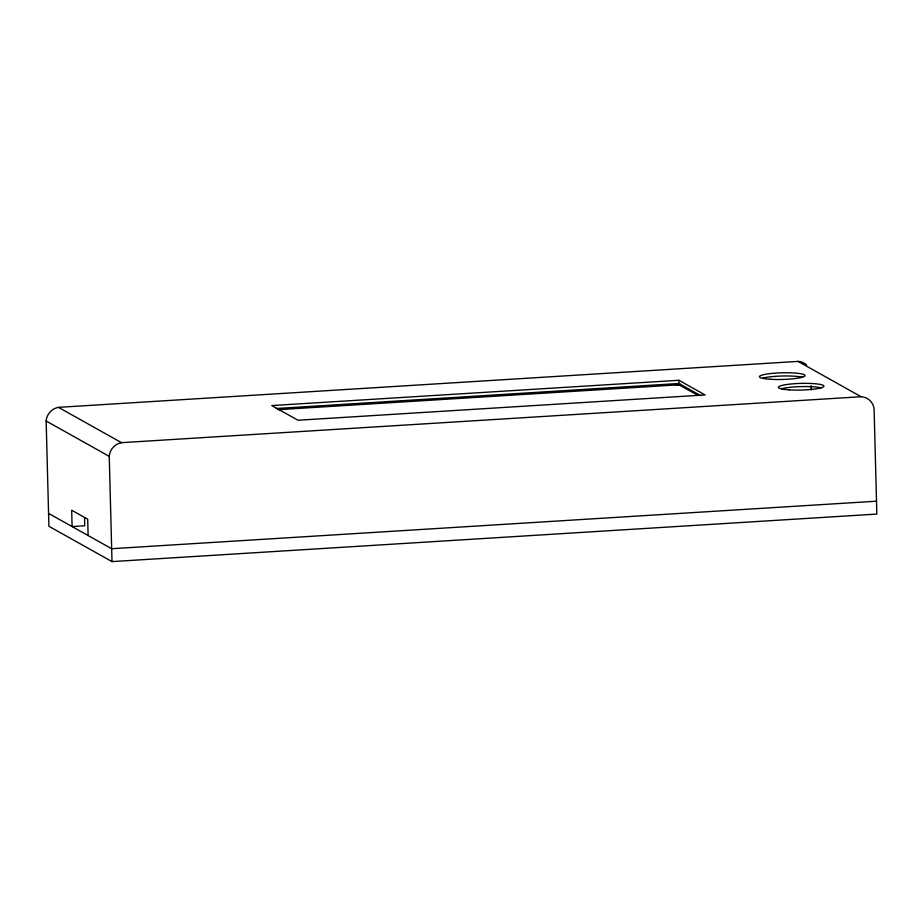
<?xml version="1.0" encoding="UTF-8"?>
<svg xmlns="http://www.w3.org/2000/svg" width="923" height="923" viewBox="0 0 923 923"><rect width="100%" height="100%" fill="white"/><g stroke="black" fill="none" stroke-linecap="round" stroke-linejoin="round"><path stroke-width="1.38" d="M798.026 361.401L861.124 396.728A14.653 14.076 -60.8 0 1 874.093 408.82L876.85 514.076L112.006 561.599L48.907 526.272L46.15 421.015A14.653 14.076 -60.8 0 1 58.449 407.355L798.026 361.401A14.653 14.076 -60.8 0 1 806.69 365.035M678.866 380.276L271.766 405.566L298.002 420.242L705.091 394.952L678.866 380.276L678.947 383.495L700.695 395.667M276.173 408.52L678.947 383.495M277.915 409.697L676.386 384.949L679.778 385.226L698.261 395.575M58.449 407.355L121.536 442.671L861.124 396.728M876.515 501.201L111.66 548.712L48.573 513.396M679.778 385.226L679.743 383.933L678.001 383.668L675.786 383.691L675.821 384.972M46.15 421.015L109.249 456.343L112.006 561.599M811.098 385.629L811.202 389.818M679.559 383.864L679.582 385.145M679.282 383.795L679.316 385.087M678.924 383.737L678.959 385.029M678.497 383.691L678.532 384.983M678.001 383.668L678.036 384.949M677.47 383.645L677.505 384.937M676.917 383.645L676.951 384.937M676.351 383.656L676.386 384.949M88.123 535.536L87.697 519.176L71.671 510.2L72.098 526.56L84.743 525.775L84.524 517.595M109.249 456.343A14.653 14.076 -60.8 0 1 121.536 442.671M762.756 378.13A22.798 3.334 -1.5 0 1 802.214 377.219M781.677 388.721A22.798 3.334 -1.5 0 1 821.147 387.81M770.474 379.284A22.798 3.334 -1.5 0 0 804.994 375.592A22.798 3.334 -1.5 0 0 771.155 373.492A22.798 3.334 -1.5 0 0 770.474 379.284M789.407 389.875A22.798 3.334 -1.5 0 0 823.916 386.195A22.798 3.334 -1.5 0 0 790.076 384.095A22.798 3.334 -1.5 0 0 789.407 389.875"/></g></svg>
